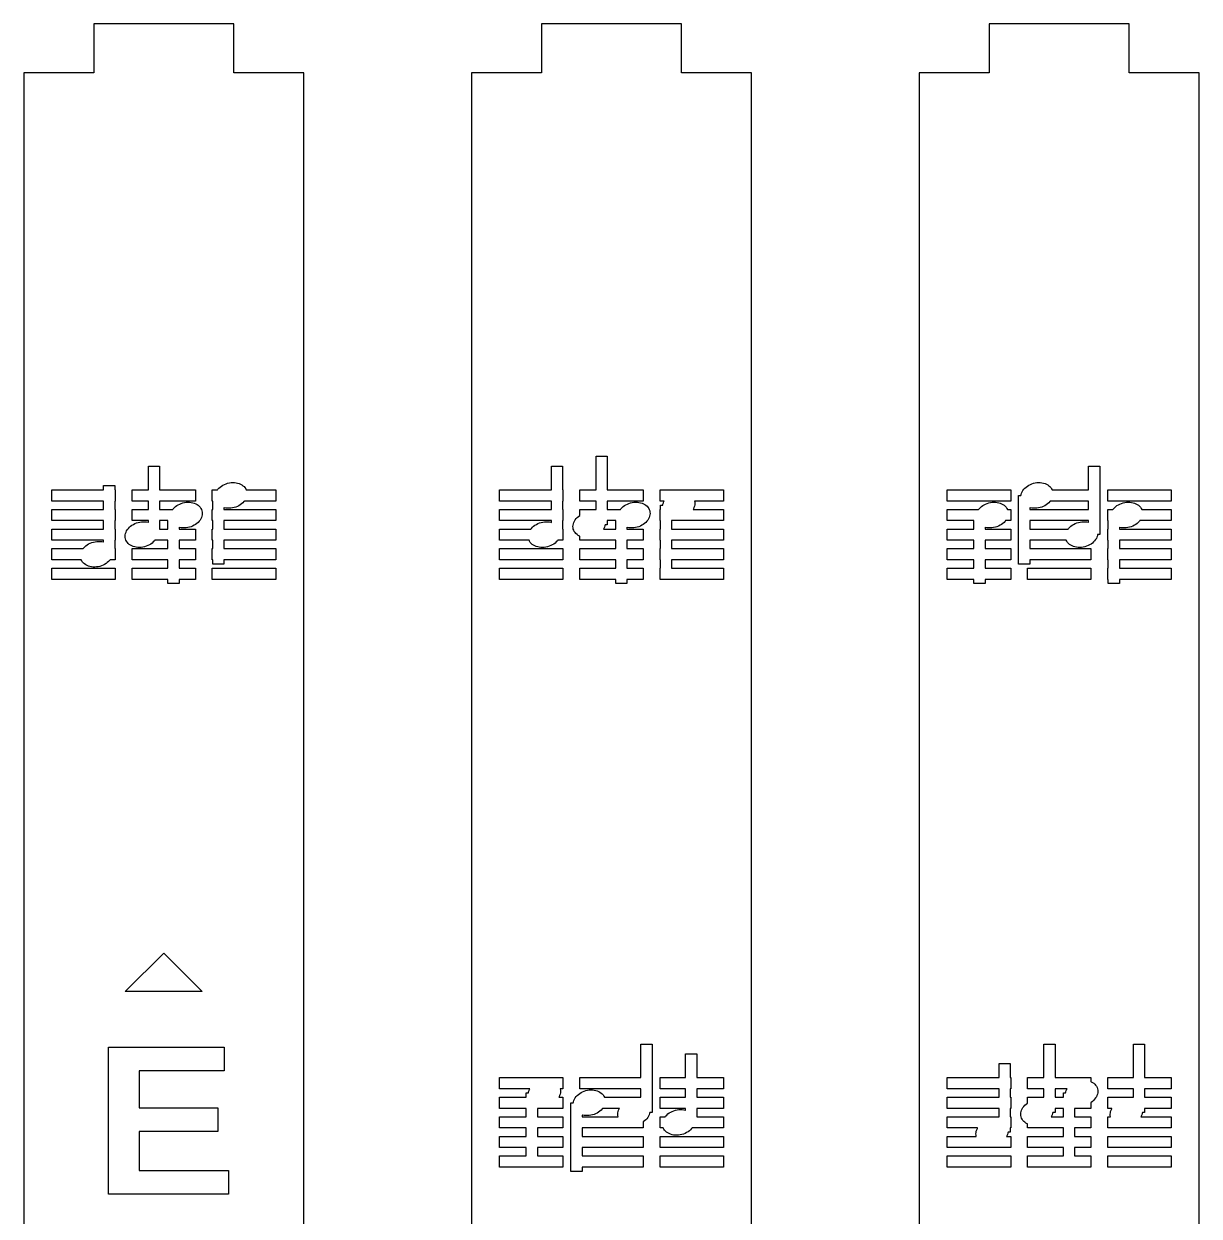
# Model space of a CAD drawing. Header units: metres. Extents: x -12 to 180, y -1275 to 154.
# Drawn here: x 0 to 84, y -701.7 to -616.5 of the extents above; entities that cross this region are included whole.
import ezdxf

# ---------------------------------------------------------------- set-up
doc = ezdxf.new("R2010")
doc.units = ezdxf.units.M

msp = doc.modelspace()

# ---------------------------------------------------------------- linework, layer by layer
for p, q in [((15, -616.522), (5, -616.522)), ((5, -616.522), (5, -620.022)), ((15, -620.022), (15, -616.522)), ((47, -616.522), (37, -616.522)), ((37, -616.522), (37, -620.022)), ((47, -620.022), (47, -616.522)), ((79, -616.522), (69, -616.522)), ((69, -616.522), (69, -620.022)), ((79, -620.022), (79, -616.522)), ((5, -620.022), (0, -620.022)), ((0, -620.022), (0, -770.022)), ((20, -620.022), (15, -620.022)), ((20, -770.022), (20, -620.022)), ((37, -620.022), (32, -620.022)), ((32, -620.022), (32, -770.022)), ((52, -620.022), (47, -620.022)), ((52, -770.022), (52, -620.022)), ((69, -620.022), (64, -620.022)), ((64, -620.022), (64, -770.022)), ((84, -620.022), (79, -620.022)), ((84, -770.022), (84, -620.022)), ((40.9, -649.822), (40.9, -647.422)), ((40.9, -647.422), (41.7, -647.422)), ((41.7, -647.422), (41.7, -649.822)), ((8.90001, -649.822), (8.90001, -648.122)), ((8.90001, -648.122), (9.7, -648.122)), ((9.7, -648.122), (9.7, -649.822)), ((37.7, -649.822), (37.7, -648.122)), ((37.7, -648.122), (38.5, -648.122)), ((38.5, -648.122), (38.5, -649.822)), ((76.1, -649.822), (76.1, -648.122)), ((76.1, -648.122), (76.9, -648.122)), ((76.9, -648.122), (76.9, -653.022)), ((2, -650.622), (2, -649.822)), ((2, -649.822), (5.70001, -649.822)), ((5.70001, -649.822), (5.70001, -649.522)), ((5.70001, -649.522), (6.5, -649.522)), ((6.5, -649.522), (6.5, -649.822)), ((6.5, -649.822), (6.53334, -649.822)), ((6.53334, -649.822), (6.53334, -650.622)), ((7.73334, -650.622), (7.73334, -649.822)), ((7.73334, -649.822), (8.90001, -649.822)), ((9.7, -649.822), (12.2667, -649.822)), ((12.2667, -649.822), (12.2667, -650.622)), ((13.4667, -650.622), (13.4667, -649.822)), ((13.4667, -649.822), (13.8374, -649.822)), ((13.8374, -649.822), (13.8707, -649.779)), ((13.8707, -649.779), (13.9473, -649.697)), ((13.9473, -649.697), (14.0332, -649.621)), ((14.0332, -649.621), (14.1275, -649.551)), ((14.1275, -649.551), (14.2292, -649.489)), ((14.2292, -649.489), (14.3372, -649.435)), ((14.3372, -649.435), (14.4502, -649.389)), ((14.4502, -649.389), (14.5671, -649.353)), ((14.5671, -649.353), (14.6865, -649.326)), ((14.6865, -649.326), (14.8071, -649.309)), ((14.8071, -649.309), (14.9277, -649.302)), ((14.9277, -649.302), (15.0468, -649.305)), ((15.0468, -649.305), (15.1633, -649.318)), ((15.1633, -649.318), (15.2758, -649.341)), ((15.2758, -649.341), (15.3831, -649.374)), ((15.3831, -649.374), (15.484, -649.415)), ((15.484, -649.415), (15.5774, -649.466)), ((15.5774, -649.466), (15.6622, -649.525)), ((15.6622, -649.525), (15.7377, -649.592)), ((15.7377, -649.592), (15.8028, -649.666)), ((15.8028, -649.666), (15.857, -649.745)), ((15.857, -649.745), (15.8956, -649.822)), ((15.8956, -649.822), (18, -649.822)), ((18, -649.822), (18, -650.622)), ((34, -650.622), (34, -649.822)), ((34, -649.822), (37.7, -649.822)), ((38.5, -649.822), (38.5333, -649.822)), ((38.5333, -649.822), (38.5333, -650.622)), ((39.7333, -650.622), (39.7333, -649.822)), ((39.7333, -649.822), (40.9, -649.822)), ((41.7, -649.822), (44.2667, -649.822)), ((44.2667, -649.822), (44.2667, -650.622)), ((45.4667, -650.622), (45.4667, -649.822)), ((45.4667, -649.822), (50, -649.822)), ((50, -649.822), (50, -650.622)), ((66, -650.622), (66, -649.822)), ((66, -649.822), (70.5333, -649.822)), ((70.5333, -649.822), (70.5333, -650.622)), ((71.2728, -650.145), (71.3048, -650.05)), ((71.3048, -650.05), (71.3488, -649.956)), ((71.3488, -649.956), (71.4043, -649.866)), ((71.4043, -649.866), (71.4707, -649.779)), ((71.4707, -649.779), (71.5473, -649.697)), ((71.5473, -649.697), (71.6332, -649.621)), ((71.6332, -649.621), (71.7276, -649.551)), ((71.7276, -649.551), (71.8293, -649.489)), ((71.8293, -649.489), (71.9372, -649.435)), ((71.9372, -649.435), (72.0502, -649.389)), ((72.0502, -649.389), (72.1671, -649.353)), ((72.1671, -649.353), (72.2865, -649.326)), ((72.2865, -649.326), (72.4071, -649.309)), ((72.4071, -649.309), (72.5277, -649.302)), ((72.5277, -649.302), (72.6469, -649.305)), ((72.6469, -649.305), (72.7633, -649.318)), ((72.7633, -649.318), (72.8758, -649.341)), ((72.8758, -649.341), (72.9831, -649.374)), ((72.9831, -649.374), (73.084, -649.415)), ((73.084, -649.415), (73.1774, -649.466)), ((73.1774, -649.466), (73.2623, -649.525)), ((73.2623, -649.525), (73.3377, -649.592)), ((73.3377, -649.592), (73.4028, -649.666)), ((73.4028, -649.666), (73.457, -649.745)), ((73.457, -649.745), (73.4956, -649.822)), ((73.4956, -649.822), (76.1, -649.822)), ((77.4667, -650.622), (77.4667, -649.822)), ((77.4667, -649.822), (82, -649.822)), ((82, -649.822), (82, -650.622)), ((5.70001, -650.622), (2, -650.622)), ((5.70001, -651.222), (5.70001, -650.622)), ((6.53334, -650.622), (6.5, -650.622)), ((6.5, -650.622), (6.5, -651.222)), ((8.90001, -650.622), (7.73334, -650.622)), ((8.90001, -651.222), (8.90001, -650.622)), ((12.2667, -650.622), (9.7, -650.622)), ((9.7, -650.622), (9.7, -651.222)), ((10.9275, -650.951), (11.0292, -650.889)), ((11.0292, -650.889), (11.1372, -650.835)), ((11.1372, -650.835), (11.2502, -650.789)), ((11.2502, -650.789), (11.3671, -650.753)), ((11.3671, -650.753), (11.4865, -650.726)), ((11.4865, -650.726), (11.6071, -650.709)), ((11.6071, -650.709), (11.7277, -650.702)), ((11.7277, -650.702), (11.8468, -650.705)), ((11.8468, -650.705), (11.9633, -650.718)), ((11.9633, -650.718), (12.0758, -650.741)), ((12.0758, -650.741), (12.1831, -650.774)), ((12.1831, -650.774), (12.284, -650.815)), ((12.284, -650.815), (12.3774, -650.866)), ((12.3774, -650.866), (12.4622, -650.925)), ((12.4622, -650.925), (12.5377, -650.992)), ((13.5, -650.622), (13.4667, -650.622)), ((13.5, -651.222), (13.5, -650.622)), ((15.4724, -650.893), (15.3707, -650.955)), ((15.5668, -650.824), (15.4724, -650.893)), ((15.6527, -650.748), (15.5668, -650.824)), ((15.7293, -650.666), (15.6527, -650.748)), ((15.7625, -650.622), (15.7293, -650.666)), ((18, -650.622), (15.7625, -650.622)), ((37.7, -650.622), (34, -650.622)), ((37.7, -651.222), (37.7, -650.622)), ((38.5333, -650.622), (38.5, -650.622)), ((38.5, -650.622), (38.5, -651.222)), ((40.9, -650.622), (39.7333, -650.622)), ((40.9, -651.222), (40.9, -650.622)), ((44.2667, -650.622), (41.7, -650.622)), ((41.7, -650.622), (41.7, -651.222)), ((42.9275, -650.951), (43.0292, -650.889)), ((43.0292, -650.889), (43.1372, -650.835)), ((43.1372, -650.835), (43.2502, -650.789)), ((43.2502, -650.789), (43.3671, -650.753)), ((43.3671, -650.753), (43.4865, -650.726)), ((43.4865, -650.726), (43.6071, -650.709)), ((43.6071, -650.709), (43.7277, -650.702)), ((43.7277, -650.702), (43.8468, -650.705)), ((43.8468, -650.705), (43.9633, -650.718)), ((43.9633, -650.718), (44.0758, -650.741)), ((44.0758, -650.741), (44.1831, -650.774)), ((44.1831, -650.774), (44.284, -650.815)), ((44.284, -650.815), (44.3774, -650.866)), ((44.3774, -650.866), (44.4622, -650.925)), ((44.4622, -650.925), (44.5377, -650.992)), ((45.7696, -650.622), (45.4667, -650.622)), ((45.5, -651.222), (45.5, -650.922)), ((45.5, -650.922), (45.6571, -650.922)), ((45.6571, -650.922), (45.6728, -650.845)), ((45.6728, -650.845), (45.7048, -650.75)), ((45.7048, -650.75), (45.7488, -650.656)), ((45.7488, -650.656), (45.7696, -650.622)), ((47.9468, -650.903), (47.9272, -650.999)), ((50, -650.622), (47.9307, -650.622)), ((47.9307, -650.622), (47.9483, -650.712)), ((47.9538, -650.807), (47.9468, -650.903)), ((47.9483, -650.712), (47.9538, -650.807)), ((70.5333, -650.622), (66, -650.622)), ((68.5276, -650.951), (68.6293, -650.889)), ((68.6293, -650.889), (68.7372, -650.835)), ((68.7372, -650.835), (68.8502, -650.789)), ((68.8502, -650.789), (68.9671, -650.753)), ((68.9671, -650.753), (69.0865, -650.726)), ((69.0865, -650.726), (69.2071, -650.709)), ((69.2071, -650.709), (69.3277, -650.702)), ((69.3277, -650.702), (69.4469, -650.705)), ((69.4469, -650.705), (69.5633, -650.718)), ((69.5633, -650.718), (69.6758, -650.741)), ((69.6758, -650.741), (69.7831, -650.774)), ((69.7831, -650.774), (69.884, -650.815)), ((69.884, -650.815), (69.9774, -650.866)), ((69.9774, -650.866), (70.0623, -650.925)), ((70.0623, -650.925), (70.1377, -650.992)), ((71.1, -655.122), (71.1, -650.222)), ((71.1, -650.222), (71.2572, -650.222)), ((71.2572, -650.222), (71.2728, -650.145)), ((73.0725, -650.893), (72.9708, -650.955)), ((73.1668, -650.824), (73.0725, -650.893)), ((73.2527, -650.748), (73.1668, -650.824)), ((73.3293, -650.666), (73.2527, -650.748)), ((73.3625, -650.622), (73.3293, -650.666)), ((76.1, -650.622), (73.3625, -650.622)), ((76.1, -651.222), (76.1, -650.622)), ((82, -650.622), (77.4667, -650.622)), ((78.1275, -650.951), (78.2292, -650.889)), ((78.2292, -650.889), (78.3372, -650.835)), ((78.3372, -650.835), (78.4502, -650.789)), ((78.4502, -650.789), (78.5671, -650.753)), ((78.5671, -650.753), (78.6865, -650.726)), ((78.6865, -650.726), (78.8071, -650.709)), ((78.8071, -650.709), (78.9277, -650.702)), ((78.9277, -650.702), (79.0468, -650.705)), ((79.0468, -650.705), (79.1633, -650.718)), ((79.1633, -650.718), (79.2758, -650.741)), ((79.2758, -650.741), (79.3831, -650.774)), ((79.3831, -650.774), (79.484, -650.815)), ((79.484, -650.815), (79.5774, -650.866)), ((79.5774, -650.866), (79.6622, -650.925)), ((79.6622, -650.925), (79.7377, -650.992)), ((2, -652.022), (2, -651.222)), ((2, -651.222), (5.70001, -651.222)), ((6.5, -651.222), (6.53334, -651.222)), ((6.53334, -651.222), (6.53334, -652.022)), ((7.73334, -652.022), (7.73334, -651.222)), ((7.73334, -651.222), (8.90001, -651.222)), ((9.7, -651.222), (10.6375, -651.222)), ((10.6375, -651.222), (10.6707, -651.179)), ((10.6707, -651.179), (10.7473, -651.097)), ((10.7473, -651.097), (10.8332, -651.021)), ((10.8332, -651.021), (10.9275, -650.951)), ((12.5377, -650.992), (12.6028, -651.066)), ((12.6028, -651.066), (12.657, -651.145)), ((12.6952, -651.795), (12.6512, -651.888)), ((12.657, -651.145), (12.6996, -651.23)), ((12.7272, -651.699), (12.6952, -651.795)), ((12.6996, -651.23), (12.7301, -651.319)), ((12.7468, -651.603), (12.7272, -651.699)), ((12.7301, -651.319), (12.7483, -651.412)), ((12.7538, -651.507), (12.7468, -651.603)), ((12.7483, -651.412), (12.7538, -651.507)), ((13.4667, -652.022), (13.4667, -651.222)), ((13.4667, -651.222), (13.5, -651.222)), ((14.3242, -651.104), (14.3, -651.096)), ((14.3, -651.096), (14.3, -651.222)), ((14.3, -651.222), (18, -651.222)), ((14.4367, -651.126), (14.3242, -651.104)), ((14.5531, -651.14), (14.4367, -651.126)), ((14.6723, -651.143), (14.5531, -651.14)), ((14.7929, -651.135), (14.6723, -651.143)), ((14.9135, -651.118), (14.7929, -651.135)), ((15.0329, -651.092), (14.9135, -651.118)), ((15.1498, -651.055), (15.0329, -651.092)), ((15.2628, -651.01), (15.1498, -651.055)), ((15.3707, -650.955), (15.2628, -651.01)), ((18, -651.222), (18, -652.022)), ((34, -652.022), (34, -651.222)), ((34, -651.222), (37.7, -651.222)), ((38.5, -651.222), (38.5333, -651.222)), ((38.5333, -651.222), (38.5333, -652.022)), ((39.5473, -651.797), (39.6332, -651.721)), ((39.6332, -651.721), (39.7276, -651.651)), ((39.7276, -651.651), (39.7333, -651.648)), ((39.7333, -651.648), (39.7333, -651.222)), ((39.7333, -651.222), (40.9, -651.222)), ((41.7, -651.222), (42.6375, -651.222)), ((42.6375, -651.222), (42.6707, -651.179)), ((42.6707, -651.179), (42.7473, -651.097)), ((42.7473, -651.097), (42.8332, -651.021)), ((42.8332, -651.021), (42.9275, -650.951)), ((44.5377, -650.992), (44.6028, -651.066)), ((44.6028, -651.066), (44.657, -651.145)), ((44.6952, -651.795), (44.6512, -651.888)), ((44.657, -651.145), (44.6996, -651.23)), ((44.7272, -651.699), (44.6952, -651.795)), ((44.6996, -651.23), (44.7301, -651.319)), ((44.7468, -651.603), (44.7272, -651.699)), ((44.7301, -651.319), (44.7483, -651.412)), ((44.7538, -651.507), (44.7468, -651.603)), ((44.7483, -651.412), (44.7538, -651.507)), ((45.4667, -652.022), (45.4667, -651.222)), ((45.4667, -651.222), (45.5, -651.222)), ((47.8512, -651.188), (47.8304, -651.222)), ((47.8304, -651.222), (50, -651.222)), ((47.8952, -651.095), (47.8512, -651.188)), ((47.9272, -650.999), (47.8952, -651.095)), ((50, -651.222), (50, -652.022)), ((66, -652.022), (66, -651.222)), ((66, -651.222), (68.2375, -651.222)), ((68.2375, -651.222), (68.2707, -651.179)), ((68.2707, -651.179), (68.3473, -651.097)), ((68.3473, -651.097), (68.4332, -651.021)), ((68.4332, -651.021), (68.5276, -650.951)), ((70.1377, -650.992), (70.2029, -651.066)), ((70.2029, -651.066), (70.257, -651.145)), ((70.257, -651.145), (70.2956, -651.222)), ((70.2956, -651.222), (70.5333, -651.222)), ((70.5333, -651.222), (70.5333, -652.022)), ((71.9242, -651.104), (71.9, -651.096)), ((71.9, -651.096), (71.9, -651.222)), ((71.9, -651.222), (76.1, -651.222)), ((72.0367, -651.126), (71.9242, -651.104)), ((72.1532, -651.14), (72.0367, -651.126)), ((72.2723, -651.143), (72.1532, -651.14)), ((72.3929, -651.135), (72.2723, -651.143)), ((72.5135, -651.118), (72.3929, -651.135)), ((72.6329, -651.092), (72.5135, -651.118)), ((72.7498, -651.055), (72.6329, -651.092)), ((72.8628, -651.01), (72.7498, -651.055)), ((72.9708, -650.955), (72.8628, -651.01)), ((77.4667, -652.022), (77.4667, -651.222)), ((77.4667, -651.222), (77.8374, -651.222)), ((77.8374, -651.222), (77.8707, -651.179)), ((77.8707, -651.179), (77.9473, -651.097)), ((77.9473, -651.097), (78.0332, -651.021)), ((78.0332, -651.021), (78.1275, -650.951)), ((79.7377, -650.992), (79.8028, -651.066)), ((79.8028, -651.066), (79.857, -651.145)), ((79.857, -651.145), (79.8956, -651.222)), ((79.8956, -651.222), (82, -651.222)), ((82, -651.222), (82, -652.022)), ((5.70001, -652.022), (2, -652.022)), ((2, -653.422), (2, -652.622)), ((2, -652.622), (5.70001, -652.622)), ((5.70001, -652.622), (5.70001, -652.022)), ((6.53334, -652.022), (6.5, -652.022)), ((6.5, -652.022), (6.5, -652.622)), ((6.5, -652.622), (6.53334, -652.622)), ((6.53334, -652.622), (6.53334, -653.422)), ((7.4043, -652.666), (7.4707, -652.579)), ((7.4707, -652.579), (7.54729, -652.497)), ((7.54729, -652.497), (7.63322, -652.421)), ((7.63322, -652.421), (7.72755, -652.351)), ((7.72755, -652.351), (7.82925, -652.289)), ((8.90001, -652.022), (7.73334, -652.022)), ((7.82925, -652.289), (7.93719, -652.235)), ((7.93719, -652.235), (8.05023, -652.189)), ((8.05023, -652.189), (8.16708, -652.153)), ((8.16708, -652.153), (8.28648, -652.126)), ((8.28648, -652.126), (8.40712, -652.109)), ((8.40712, -652.109), (8.52769, -652.102)), ((8.52769, -652.102), (8.64687, -652.105)), ((8.64687, -652.105), (8.76334, -652.118)), ((8.76334, -652.118), (8.87582, -652.141)), ((8.87582, -652.141), (8.90001, -652.148)), ((8.90001, -652.148), (8.90001, -652.022)), ((10.3, -652.022), (9.7, -652.022)), ((9.7, -652.022), (9.7, -652.622)), ((9.7, -652.622), (10.3, -652.622)), ((10.3, -652.622), (10.3, -652.022)), ((11.1242, -652.503), (11.1, -652.496)), ((11.1, -652.496), (11.1, -652.622)), ((11.1, -652.622), (12.2667, -652.622)), ((11.2367, -652.526), (11.1242, -652.503)), ((11.3531, -652.54), (11.2367, -652.526)), ((11.4723, -652.543), (11.3531, -652.54)), ((11.5929, -652.535), (11.4723, -652.543)), ((11.7135, -652.518), (11.5929, -652.535)), ((11.8329, -652.492), (11.7135, -652.518)), ((11.9498, -652.455), (11.8329, -652.492)), ((12.0628, -652.41), (11.9498, -652.455)), ((12.1707, -652.355), (12.0628, -652.41)), ((12.2724, -652.293), (12.1707, -652.355)), ((12.2667, -652.622), (12.2667, -653.422)), ((12.3668, -652.224), (12.2724, -652.293)), ((12.4527, -652.148), (12.3668, -652.224)), ((12.5293, -652.066), (12.4527, -652.148)), ((12.5957, -651.979), (12.5293, -652.066)), ((12.6512, -651.888), (12.5957, -651.979)), ((13.5, -652.022), (13.4667, -652.022)), ((13.4667, -653.422), (13.4667, -652.622)), ((13.4667, -652.622), (13.5, -652.622)), ((13.5, -652.622), (13.5, -652.022)), ((18, -652.022), (14.3, -652.022)), ((14.3, -652.022), (14.3, -652.622)), ((14.3, -652.622), (18, -652.622)), ((18, -652.622), (18, -653.422)), ((37.7, -652.022), (34, -652.022)), ((34, -653.422), (34, -652.622)), ((34, -652.622), (36.2375, -652.622)), ((36.2375, -652.622), (36.2707, -652.579)), ((36.2707, -652.579), (36.3473, -652.497)), ((36.3473, -652.497), (36.4332, -652.421)), ((36.4332, -652.421), (36.5276, -652.351)), ((36.5276, -652.351), (36.6293, -652.289)), ((36.6293, -652.289), (36.7372, -652.235)), ((36.7372, -652.235), (36.8502, -652.189)), ((36.8502, -652.189), (36.9671, -652.153)), ((36.9671, -652.153), (37.0865, -652.126)), ((37.0865, -652.126), (37.2071, -652.109)), ((37.2071, -652.109), (37.3277, -652.102)), ((37.3277, -652.102), (37.4469, -652.105)), ((37.4469, -652.105), (37.5633, -652.118)), ((37.5633, -652.118), (37.6758, -652.141)), ((37.6758, -652.141), (37.7, -652.148)), ((37.7, -652.148), (37.7, -652.022)), ((38.5333, -652.022), (38.5, -652.022)), ((38.5, -652.022), (38.5, -652.622)), ((38.5, -652.622), (38.5333, -652.622)), ((38.5333, -652.622), (38.5333, -653.422)), ((39.2462, -652.438), (39.2532, -652.342)), ((39.2517, -652.532), (39.2462, -652.438)), ((39.2699, -652.625), (39.2517, -652.532)), ((39.2532, -652.342), (39.2728, -652.245)), ((39.3004, -652.714), (39.2699, -652.625)), ((39.2728, -652.245), (39.3048, -652.15)), ((39.3048, -652.15), (39.3488, -652.056)), ((39.3488, -652.056), (39.4043, -651.966)), ((39.4043, -651.966), (39.4707, -651.879)), ((39.4707, -651.879), (39.5473, -651.797)), ((41.4512, -652.588), (41.4304, -652.622)), ((41.4304, -652.622), (42.3, -652.622)), ((41.4952, -652.495), (41.4512, -652.588)), ((41.5272, -652.399), (41.4952, -652.495)), ((41.5429, -652.322), (41.5272, -652.399)), ((41.7, -652.322), (41.5429, -652.322)), ((42.3, -652.022), (41.7, -652.022)), ((41.7, -652.022), (41.7, -652.322)), ((42.3, -652.622), (42.3, -652.022)), ((43.1242, -652.503), (43.1, -652.496)), ((43.1, -652.496), (43.1, -652.622)), ((43.1, -652.622), (44.2667, -652.622)), ((43.2367, -652.526), (43.1242, -652.503)), ((43.3531, -652.54), (43.2367, -652.526)), ((43.4723, -652.543), (43.3531, -652.54)), ((43.5929, -652.535), (43.4723, -652.543)), ((43.7135, -652.518), (43.5929, -652.535)), ((43.8329, -652.492), (43.7135, -652.518)), ((43.9498, -652.455), (43.8329, -652.492)), ((44.0628, -652.41), (43.9498, -652.455)), ((44.1707, -652.355), (44.0628, -652.41)), ((44.2724, -652.293), (44.1707, -652.355)), ((44.2667, -652.622), (44.2667, -653.422)), ((44.3668, -652.224), (44.2724, -652.293)), ((44.4527, -652.148), (44.3668, -652.224)), ((44.5293, -652.066), (44.4527, -652.148)), ((44.5957, -651.979), (44.5293, -652.066)), ((44.6512, -651.888), (44.5957, -651.979)), ((45.5, -652.022), (45.4667, -652.022)), ((45.4667, -653.422), (45.4667, -652.622)), ((45.4667, -652.622), (45.5, -652.622)), ((45.5, -652.622), (45.5, -652.022)), ((50, -652.022), (46.3, -652.022)), ((46.3, -652.022), (46.3, -652.622)), ((46.3, -652.622), (50, -652.622)), ((50, -652.622), (50, -653.422)), ((67.9, -652.022), (66, -652.022)), ((66, -653.422), (66, -652.622)), ((66, -652.622), (67.9, -652.622)), ((67.9, -652.622), (67.9, -652.022)), ((68.7242, -652.503), (68.7, -652.496)), ((68.7, -652.496), (68.7, -652.622)), ((68.7, -652.622), (70.5333, -652.622)), ((68.8367, -652.526), (68.7242, -652.503)), ((68.9532, -652.54), (68.8367, -652.526)), ((69.0723, -652.543), (68.9532, -652.54)), ((69.1929, -652.535), (69.0723, -652.543)), ((69.3135, -652.518), (69.1929, -652.535)), ((69.4329, -652.492), (69.3135, -652.518)), ((69.5498, -652.455), (69.4329, -652.492)), ((69.6628, -652.41), (69.5498, -652.455)), ((69.7708, -652.355), (69.6628, -652.41)), ((69.8725, -652.293), (69.7708, -652.355)), ((69.9668, -652.224), (69.8725, -652.293)), ((70.0527, -652.148), (69.9668, -652.224)), ((70.1293, -652.066), (70.0527, -652.148)), ((70.1626, -652.022), (70.1293, -652.066)), ((70.5333, -652.022), (70.1626, -652.022)), ((70.5333, -652.622), (70.5333, -653.422)), ((76.1, -652.022), (71.9, -652.022)), ((71.9, -652.022), (71.9, -652.622)), ((71.9, -652.622), (74.6375, -652.622)), ((74.6375, -652.622), (74.6707, -652.579)), ((74.6707, -652.579), (74.7473, -652.497)), ((74.7473, -652.497), (74.8332, -652.421)), ((74.8332, -652.421), (74.9275, -652.351)), ((74.9275, -652.351), (75.0292, -652.289)), ((75.0292, -652.289), (75.1372, -652.235)), ((75.1372, -652.235), (75.2502, -652.189)), ((75.2502, -652.189), (75.3671, -652.153)), ((75.3671, -652.153), (75.4865, -652.126)), ((75.4865, -652.126), (75.6071, -652.109)), ((75.6071, -652.109), (75.7277, -652.102)), ((75.7277, -652.102), (75.8468, -652.105)), ((75.8468, -652.105), (75.9633, -652.118)), ((75.9633, -652.118), (76.0758, -652.141)), ((76.0758, -652.141), (76.1, -652.148)), ((76.1, -652.148), (76.1, -652.022)), ((77.5, -652.022), (77.4667, -652.022)), ((77.4667, -653.422), (77.4667, -652.622)), ((77.4667, -652.622), (77.5, -652.622)), ((77.5, -652.622), (77.5, -652.022)), ((78.3242, -652.503), (78.3, -652.496)), ((78.3, -652.496), (78.3, -652.622)), ((78.3, -652.622), (82, -652.622)), ((78.4367, -652.526), (78.3242, -652.503)), ((78.5531, -652.54), (78.4367, -652.526)), ((78.6723, -652.543), (78.5531, -652.54)), ((78.7929, -652.535), (78.6723, -652.543)), ((78.9135, -652.518), (78.7929, -652.535)), ((79.0329, -652.492), (78.9135, -652.518)), ((79.1498, -652.455), (79.0329, -652.492)), ((79.2628, -652.41), (79.1498, -652.455)), ((79.3707, -652.355), (79.2628, -652.41)), ((79.4724, -652.293), (79.3707, -652.355)), ((79.5668, -652.224), (79.4724, -652.293)), ((79.6527, -652.148), (79.5668, -652.224)), ((79.7293, -652.066), (79.6527, -652.148)), ((79.7625, -652.022), (79.7293, -652.066)), ((82, -652.022), (79.7625, -652.022)), ((82, -652.622), (82, -653.422)), ((5.70001, -653.422), (2, -653.422)), ((5.70001, -653.548), (5.70001, -653.422)), ((6.53334, -653.422), (6.5, -653.422)), ((6.5, -653.422), (6.5, -654.022)), ((7.24615, -653.138), (7.25322, -653.042)), ((7.25172, -653.232), (7.24615, -653.138)), ((7.26988, -653.325), (7.25172, -653.232)), ((7.25322, -653.042), (7.27284, -652.945)), ((7.30043, -653.414), (7.26988, -653.325)), ((7.27284, -652.945), (7.30482, -652.85)), ((7.34302, -653.499), (7.30043, -653.414)), ((7.30482, -652.85), (7.3488, -652.756)), ((7.39717, -653.579), (7.34302, -653.499)), ((7.3488, -652.756), (7.4043, -652.666)), ((9.32932, -653.466), (9.25273, -653.548)), ((9.36255, -653.422), (9.32932, -653.466)), ((10.3, -653.422), (9.36255, -653.422)), ((10.3, -654.022), (10.3, -653.422)), ((12.2667, -653.422), (11.1, -653.422)), ((11.1, -653.422), (11.1, -654.022)), ((13.5, -653.422), (13.4667, -653.422)), ((13.5, -654.022), (13.5, -653.422)), ((18, -653.422), (14.3, -653.422)), ((14.3, -653.422), (14.3, -654.022)), ((36.1044, -653.422), (34, -653.422)), ((36.143, -653.499), (36.1044, -653.422)), ((36.1972, -653.579), (36.143, -653.499)), ((38.1293, -653.466), (38.0527, -653.548)), ((38.1626, -653.422), (38.1293, -653.466)), ((38.5333, -653.422), (38.1626, -653.422)), ((39.343, -652.799), (39.3004, -652.714)), ((39.3972, -652.879), (39.343, -652.799)), ((39.4623, -652.952), (39.3972, -652.879)), ((39.5378, -653.019), (39.4623, -652.952)), ((39.6226, -653.078), (39.5378, -653.019)), ((39.716, -653.129), (39.6226, -653.078)), ((39.7333, -653.136), (39.716, -653.129)), ((39.7333, -653.422), (39.7333, -653.136)), ((42.3, -653.422), (39.7333, -653.422)), ((42.3, -654.022), (42.3, -653.422)), ((44.2667, -653.422), (43.1, -653.422)), ((43.1, -653.422), (43.1, -654.022)), ((45.5, -653.422), (45.4667, -653.422)), ((45.5, -654.022), (45.5, -653.422)), ((50, -653.422), (46.3, -653.422)), ((46.3, -653.422), (46.3, -654.022)), ((67.9, -653.422), (66, -653.422)), ((67.9, -654.022), (67.9, -653.422)), ((70.5333, -653.422), (68.7, -653.422)), ((68.7, -653.422), (68.7, -654.022)), ((74.5044, -653.422), (71.9, -653.422)), ((71.9, -653.422), (71.9, -654.022)), ((74.543, -653.499), (74.5044, -653.422)), ((74.5972, -653.579), (74.543, -653.499)), ((76.5293, -653.466), (76.4527, -653.548)), ((76.5957, -653.379), (76.5293, -653.466)), ((76.6512, -653.288), (76.5957, -653.379)), ((76.6952, -653.195), (76.6512, -653.288)), ((76.7272, -653.099), (76.6952, -653.195)), ((76.7428, -653.022), (76.7272, -653.099)), ((76.9, -653.022), (76.7428, -653.022)), ((77.5, -653.422), (77.4667, -653.422)), ((77.5, -654.022), (77.5, -653.422)), ((82, -653.422), (78.3, -653.422)), ((78.3, -653.422), (78.3, -654.022)), ((2, -654.822), (2, -654.022)), ((2, -654.022), (4.23747, -654.022)), ((4.23747, -654.022), (4.27071, -653.979)), ((4.27071, -653.979), (4.34729, -653.897)), ((4.34729, -653.897), (4.43323, -653.821)), ((4.43323, -653.821), (4.52756, -653.751)), ((4.52756, -653.751), (4.62926, -653.689)), ((4.62926, -653.689), (4.7372, -653.635)), ((4.7372, -653.635), (4.85023, -653.589)), ((4.85023, -653.589), (4.96709, -653.553)), ((4.96709, -653.553), (5.08649, -653.526)), ((5.08649, -653.526), (5.20712, -653.509)), ((5.20712, -653.509), (5.3277, -653.502)), ((5.3277, -653.502), (5.44687, -653.505)), ((5.44687, -653.505), (5.56334, -653.518)), ((5.56334, -653.518), (5.67583, -653.541)), ((5.67583, -653.541), (5.70001, -653.548)), ((6.5, -654.022), (6.53334, -654.022)), ((6.53334, -654.022), (6.53334, -654.822)), ((7.46233, -653.652), (7.39717, -653.579)), ((7.53777, -653.719), (7.46233, -653.652)), ((7.62263, -653.778), (7.53777, -653.719)), ((7.71603, -653.829), (7.62263, -653.778)), ((7.81691, -653.871), (7.71603, -653.829)), ((7.73334, -654.822), (7.73334, -654.022)), ((7.73334, -654.022), (10.3, -654.022)), ((7.92419, -653.903), (7.81691, -653.871)), ((8.03668, -653.926), (7.92419, -653.903)), ((8.15315, -653.94), (8.03668, -653.926)), ((8.27232, -653.943), (8.15315, -653.94)), ((8.3929, -653.935), (8.27232, -653.943)), ((8.51353, -653.918), (8.3929, -653.935)), ((8.63293, -653.892), (8.51353, -653.918)), ((8.74979, -653.855), (8.63293, -653.892)), ((8.86282, -653.81), (8.74979, -653.855)), ((8.97076, -653.755), (8.86282, -653.81)), ((9.07246, -653.693), (8.97076, -653.755)), ((9.16679, -653.624), (9.07246, -653.693)), ((9.25273, -653.548), (9.16679, -653.624)), ((11.1, -654.022), (12.2667, -654.022)), ((12.2667, -654.022), (12.2667, -654.822)), ((13.4667, -654.822), (13.4667, -654.022)), ((13.4667, -654.022), (13.5, -654.022)), ((14.3, -654.022), (18, -654.022)), ((18, -654.022), (18, -654.822)), ((34, -654.822), (34, -654.022)), ((34, -654.022), (38.5333, -654.022)), ((36.2623, -653.652), (36.1972, -653.579)), ((36.3378, -653.719), (36.2623, -653.652)), ((36.4226, -653.778), (36.3378, -653.719)), ((36.516, -653.829), (36.4226, -653.778)), ((36.6169, -653.871), (36.516, -653.829)), ((36.7242, -653.903), (36.6169, -653.871)), ((36.8367, -653.926), (36.7242, -653.903)), ((36.9532, -653.94), (36.8367, -653.926)), ((37.0723, -653.943), (36.9532, -653.94)), ((37.1929, -653.935), (37.0723, -653.943)), ((37.3135, -653.918), (37.1929, -653.935)), ((37.4329, -653.892), (37.3135, -653.918)), ((37.5498, -653.855), (37.4329, -653.892)), ((37.6628, -653.81), (37.5498, -653.855)), ((37.7708, -653.755), (37.6628, -653.81)), ((37.8725, -653.693), (37.7708, -653.755)), ((37.9668, -653.624), (37.8725, -653.693)), ((38.0527, -653.548), (37.9668, -653.624)), ((38.5333, -654.022), (38.5333, -654.822)), ((39.7333, -654.822), (39.7333, -654.022)), ((39.7333, -654.022), (42.3, -654.022)), ((43.1, -654.022), (44.2667, -654.022)), ((44.2667, -654.022), (44.2667, -654.822)), ((45.4667, -654.822), (45.4667, -654.022)), ((45.4667, -654.022), (45.5, -654.022)), ((46.3, -654.022), (50, -654.022)), ((50, -654.022), (50, -654.822)), ((66, -654.822), (66, -654.022)), ((66, -654.022), (67.9, -654.022)), ((68.7, -654.022), (70.5333, -654.022)), ((70.5333, -654.022), (70.5333, -654.822)), ((71.9, -654.022), (76.2667, -654.022)), ((74.6623, -653.652), (74.5972, -653.579)), ((74.7377, -653.719), (74.6623, -653.652)), ((74.8226, -653.778), (74.7377, -653.719)), ((74.916, -653.829), (74.8226, -653.778)), ((75.0169, -653.871), (74.916, -653.829)), ((75.1242, -653.903), (75.0169, -653.871)), ((75.2367, -653.926), (75.1242, -653.903)), ((75.3531, -653.94), (75.2367, -653.926)), ((75.4723, -653.943), (75.3531, -653.94)), ((75.5929, -653.935), (75.4723, -653.943)), ((75.7135, -653.918), (75.5929, -653.935)), ((75.8329, -653.892), (75.7135, -653.918)), ((75.9498, -653.855), (75.8329, -653.892)), ((76.0628, -653.81), (75.9498, -653.855)), ((76.1707, -653.755), (76.0628, -653.81)), ((76.2724, -653.693), (76.1707, -653.755)), ((76.2667, -654.022), (76.2667, -654.822)), ((76.3668, -653.624), (76.2724, -653.693)), ((76.4527, -653.548), (76.3668, -653.624)), ((77.4667, -654.822), (77.4667, -654.022)), ((77.4667, -654.022), (77.5, -654.022)), ((78.3, -654.022), (82, -654.022)), ((82, -654.022), (82, -654.822)), ((4.10443, -654.822), (2, -654.822)), ((4.14302, -654.899), (4.10443, -654.822)), ((4.19717, -654.979), (4.14302, -654.899)), ((4.26233, -655.052), (4.19717, -654.979)), ((4.33777, -655.119), (4.26233, -655.052)), ((4.42264, -655.178), (4.33777, -655.119)), ((4.51604, -655.229), (4.42264, -655.178)), ((5.77077, -655.155), (5.66283, -655.21)), ((5.87247, -655.093), (5.77077, -655.155)), ((5.9668, -655.024), (5.87247, -655.093)), ((6.05273, -654.947), (5.9668, -655.024)), ((6.12932, -654.866), (6.05273, -654.947)), ((6.16255, -654.822), (6.12932, -654.866)), ((6.53334, -654.822), (6.16255, -654.822)), ((10.3, -654.822), (7.73334, -654.822)), ((10.3, -655.422), (10.3, -654.822)), ((12.2667, -654.822), (11.1, -654.822)), ((11.1, -654.822), (11.1, -655.422)), ((13.5, -654.822), (13.4667, -654.822)), ((13.5, -655.122), (13.5, -654.822)), ((14.3, -655.122), (13.5, -655.122)), ((18, -654.822), (14.3, -654.822)), ((14.3, -654.822), (14.3, -655.122)), ((38.5333, -654.822), (34, -654.822)), ((42.3, -654.822), (39.7333, -654.822)), ((42.3, -655.422), (42.3, -654.822)), ((44.2667, -654.822), (43.1, -654.822)), ((43.1, -654.822), (43.1, -655.422)), ((45.5, -654.822), (45.4667, -654.822)), ((45.5, -655.422), (45.5, -654.822)), ((50, -654.822), (46.3, -654.822)), ((46.3, -654.822), (46.3, -655.422)), ((67.9, -654.822), (66, -654.822)), ((67.9, -655.422), (67.9, -654.822)), ((70.5333, -654.822), (68.7, -654.822)), ((68.7, -654.822), (68.7, -655.422)), ((71.9, -655.122), (71.1, -655.122)), ((76.2667, -654.822), (71.9, -654.822)), ((71.9, -654.822), (71.9, -655.122)), ((77.5, -654.822), (77.4667, -654.822)), ((77.5, -655.422), (77.5, -654.822)), ((82, -654.822), (78.3, -654.822)), ((78.3, -654.822), (78.3, -655.422)), ((2, -656.222), (2, -655.422)), ((2, -655.422), (6.53334, -655.422)), ((4.61691, -655.271), (4.51604, -655.229)), ((4.7242, -655.303), (4.61691, -655.271)), ((4.83669, -655.326), (4.7242, -655.303)), ((4.95316, -655.34), (4.83669, -655.326)), ((5.07233, -655.343), (4.95316, -655.34)), ((5.1929, -655.335), (5.07233, -655.343)), ((5.31354, -655.318), (5.1929, -655.335)), ((5.43294, -655.292), (5.31354, -655.318)), ((5.54979, -655.255), (5.43294, -655.292)), ((5.66283, -655.21), (5.54979, -655.255)), ((6.53334, -655.422), (6.53334, -656.222)), ((7.73334, -656.222), (7.73334, -655.422)), ((7.73334, -655.422), (10.3, -655.422)), ((11.1, -655.422), (12.2667, -655.422)), ((12.2667, -655.422), (12.2667, -656.222)), ((13.4667, -656.222), (13.4667, -655.422)), ((13.4667, -655.422), (18, -655.422)), ((18, -655.422), (18, -656.222)), ((34, -656.222), (34, -655.422)), ((34, -655.422), (38.5333, -655.422)), ((38.5333, -655.422), (38.5333, -656.222)), ((39.7333, -656.222), (39.7333, -655.422)), ((39.7333, -655.422), (42.3, -655.422)), ((43.1, -655.422), (44.2667, -655.422)), ((44.2667, -655.422), (44.2667, -656.222)), ((45.4667, -656.222), (45.4667, -655.422)), ((45.4667, -655.422), (45.5, -655.422)), ((46.3, -655.422), (50, -655.422)), ((50, -655.422), (50, -656.222)), ((66, -656.222), (66, -655.422)), ((66, -655.422), (67.9, -655.422)), ((68.7, -655.422), (70.5333, -655.422)), ((70.5333, -655.422), (70.5333, -656.222)), ((71.7333, -656.222), (71.7333, -655.422)), ((71.7333, -655.422), (76.2667, -655.422)), ((76.2667, -655.422), (76.2667, -656.222)), ((77.4667, -656.222), (77.4667, -655.422)), ((77.4667, -655.422), (77.5, -655.422)), ((78.3, -655.422), (82, -655.422)), ((82, -655.422), (82, -656.222)), ((6.53334, -656.222), (2, -656.222)), ((10.3, -656.222), (7.73334, -656.222)), ((10.3, -656.522), (10.3, -656.222)), ((11.1, -656.522), (10.3, -656.522)), ((12.2667, -656.222), (11.1, -656.222)), ((11.1, -656.222), (11.1, -656.522)), ((18, -656.222), (13.4667, -656.222)), ((38.5333, -656.222), (34, -656.222)), ((42.3, -656.222), (39.7333, -656.222)), ((42.3, -656.522), (42.3, -656.222)), ((43.1, -656.522), (42.3, -656.522)), ((44.2667, -656.222), (43.1, -656.222)), ((43.1, -656.222), (43.1, -656.522)), ((50, -656.222), (45.4667, -656.222)), ((67.9, -656.222), (66, -656.222)), ((67.9, -656.522), (67.9, -656.222)), ((68.7, -656.522), (67.9, -656.522)), ((70.5333, -656.222), (68.7, -656.222)), ((68.7, -656.222), (68.7, -656.522)), ((76.2667, -656.222), (71.7333, -656.222)), ((77.5, -656.222), (77.4667, -656.222)), ((77.5, -656.522), (77.5, -656.222)), ((78.3, -656.522), (77.5, -656.522)), ((82, -656.222), (78.3, -656.222)), ((78.3, -656.222), (78.3, -656.522)), ((7.25, -685.672), (10, -682.922)), ((10, -682.922), (12.75, -685.672)), ((12.75, -685.672), (7.25, -685.672)), ((6.04623, -700.154), (6.04623, -689.644)), ((6.04623, -689.644), (14.3113, -689.644)), ((14.3113, -689.644), (14.3113, -691.345)), ((44.1, -691.822), (44.1, -689.422)), ((44.1, -689.422), (44.9, -689.422)), ((44.9, -689.422), (44.9, -694.322)), ((47.3, -691.822), (47.3, -690.122)), ((47.3, -690.122), (48.1, -690.122)), ((48.1, -690.122), (48.1, -691.822)), ((72.9, -691.822), (72.9, -689.422)), ((72.9, -689.422), (73.7, -689.422)), ((73.7, -689.422), (73.7, -691.822)), ((79.3, -691.822), (79.3, -689.422)), ((79.3, -689.422), (80.1, -689.422)), ((80.1, -689.422), (80.1, -691.822)), ((69.7, -691.822), (69.7, -690.822)), ((69.7, -690.822), (70.5, -690.822)), ((70.5, -690.822), (70.5, -691.822)), ((14.3113, -691.345), (8.24678, -691.345)), ((8.24678, -691.345), (8.24678, -693.985)), ((34, -692.622), (34, -691.822)), ((34, -691.822), (38.5333, -691.822)), ((38.5333, -691.822), (38.5333, -692.622)), ((39.7333, -692.622), (39.7333, -691.822)), ((39.7333, -691.822), (44.1, -691.822)), ((45.4667, -692.622), (45.4667, -691.822)), ((45.4667, -691.822), (47.3, -691.822)), ((48.1, -691.822), (50, -691.822)), ((50, -691.822), (50, -692.622)), ((66, -692.622), (66, -691.822)), ((66, -691.822), (69.7, -691.822)), ((70.5, -691.822), (70.5333, -691.822)), ((70.5333, -691.822), (70.5333, -692.622)), ((71.7333, -692.622), (71.7333, -691.822)), ((71.7333, -691.822), (72.9, -691.822)), ((73.7, -691.822), (76.2667, -691.822)), ((76.2667, -691.822), (76.2667, -692.108)), ((77.4667, -692.622), (77.4667, -691.822)), ((77.4667, -691.822), (79.3, -691.822)), ((80.1, -691.822), (82, -691.822)), ((82, -691.822), (82, -692.622)), ((36.1696, -692.622), (34, -692.622)), ((36.1048, -692.75), (36.1488, -692.656)), ((36.1488, -692.656), (36.1696, -692.622)), ((38.5333, -692.622), (38.3307, -692.622)), ((38.3307, -692.622), (38.3483, -692.712)), ((44.1, -692.622), (39.7333, -692.622)), ((44.1, -693.222), (44.1, -692.622)), ((47.3, -692.622), (45.4667, -692.622)), ((47.3, -693.222), (47.3, -692.622)), ((50, -692.622), (48.1, -692.622)), ((48.1, -692.622), (48.1, -693.222)), ((69.7, -692.622), (66, -692.622)), ((69.7, -693.222), (69.7, -692.622)), ((70.5333, -692.622), (70.5, -692.622)), ((70.5, -692.622), (70.5, -693.222)), ((72.9, -692.622), (71.7333, -692.622)), ((72.9, -693.222), (72.9, -692.622)), ((74.5696, -692.622), (73.7, -692.622)), ((73.7, -692.622), (73.7, -693.222)), ((74.5048, -692.75), (74.5488, -692.656)), ((74.5488, -692.656), (74.5696, -692.622)), ((76.2667, -692.108), (76.284, -692.115)), ((76.284, -692.115), (76.3774, -692.166)), ((76.3774, -692.166), (76.4622, -692.225)), ((76.4622, -692.225), (76.5377, -692.292)), ((76.5377, -692.292), (76.6028, -692.366)), ((76.6028, -692.366), (76.657, -692.445)), ((76.657, -692.445), (76.6996, -692.53)), ((76.6996, -692.53), (76.7301, -692.619)), ((76.7301, -692.619), (76.7483, -692.712)), ((79.3, -692.622), (77.4667, -692.622)), ((79.3, -693.222), (79.3, -692.622)), ((82, -692.622), (80.1, -692.622)), ((80.1, -692.622), (80.1, -693.222)), ((34, -694.022), (34, -693.222)), ((34, -693.222), (35.9, -693.222)), ((35.9, -693.222), (35.9, -692.922)), ((35.9, -692.922), (36.0572, -692.922)), ((36.0572, -692.922), (36.0728, -692.845)), ((36.0728, -692.845), (36.1048, -692.75)), ((38.2512, -693.188), (38.2304, -693.222)), ((38.2304, -693.222), (38.5333, -693.222)), ((38.2952, -693.095), (38.2512, -693.188)), ((38.3272, -692.999), (38.2952, -693.095)), ((38.3468, -692.903), (38.3272, -692.999)), ((38.3539, -692.807), (38.3468, -692.903)), ((38.3483, -692.712), (38.3539, -692.807)), ((38.5333, -693.222), (38.5333, -694.022)), ((39.2728, -693.545), (39.3048, -693.45)), ((39.3048, -693.45), (39.3488, -693.356)), ((39.3488, -693.356), (39.4043, -693.266)), ((39.4043, -693.266), (39.4707, -693.179)), ((39.4707, -693.179), (39.5473, -693.097)), ((39.5473, -693.097), (39.6332, -693.021)), ((39.6332, -693.021), (39.7276, -692.951)), ((39.7276, -692.951), (39.8293, -692.889)), ((39.8293, -692.889), (39.9372, -692.835)), ((39.9372, -692.835), (40.0502, -692.789)), ((40.0502, -692.789), (40.1671, -692.753)), ((40.1671, -692.753), (40.2865, -692.726)), ((40.2865, -692.726), (40.4071, -692.709)), ((40.4071, -692.709), (40.5277, -692.702)), ((40.5277, -692.702), (40.6469, -692.705)), ((40.6469, -692.705), (40.7633, -692.718)), ((40.7633, -692.718), (40.8758, -692.741)), ((40.8758, -692.741), (40.9831, -692.774)), ((40.9831, -692.774), (41.084, -692.815)), ((41.084, -692.815), (41.1774, -692.866)), ((41.1774, -692.866), (41.2623, -692.925)), ((41.2623, -692.925), (41.3377, -692.992)), ((41.3377, -692.992), (41.4028, -693.066)), ((41.4028, -693.066), (41.457, -693.145)), ((41.457, -693.145), (41.4956, -693.222)), ((41.4956, -693.222), (44.1, -693.222)), ((45.4667, -694.022), (45.4667, -693.222)), ((45.4667, -693.222), (47.3, -693.222)), ((48.1, -693.222), (50, -693.222)), ((50, -693.222), (50, -694.022)), ((66, -694.022), (66, -693.222)), ((66, -693.222), (69.7, -693.222)), ((70.5, -693.222), (70.5333, -693.222)), ((70.5333, -693.222), (70.5333, -694.022)), ((71.7333, -693.648), (71.7333, -693.222)), ((71.7333, -693.222), (72.9, -693.222)), ((73.7, -693.222), (74.3, -693.222)), ((74.3, -692.922), (74.4571, -692.922)), ((74.3, -693.222), (74.3, -692.922)), ((74.4571, -692.922), (74.4728, -692.845)), ((74.4728, -692.845), (74.5048, -692.75)), ((76.3668, -693.524), (76.2724, -693.593)), ((76.4527, -693.448), (76.3668, -693.524)), ((76.5293, -693.366), (76.4527, -693.448)), ((76.5957, -693.279), (76.5293, -693.366)), ((76.6512, -693.188), (76.5957, -693.279)), ((76.6952, -693.095), (76.6512, -693.188)), ((76.7272, -692.999), (76.6952, -693.095)), ((76.7468, -692.903), (76.7272, -692.999)), ((76.7538, -692.807), (76.7468, -692.903)), ((76.7483, -692.712), (76.7538, -692.807)), ((77.4667, -694.022), (77.4667, -693.222)), ((77.4667, -693.222), (79.3, -693.222)), ((80.1, -693.222), (82, -693.222)), ((82, -693.222), (82, -694.022)), ((8.24678, -693.985), (13.8562, -693.985)), ((13.8562, -693.985), (13.8562, -695.686)), ((35.9, -694.022), (34, -694.022)), ((35.9, -694.622), (35.9, -694.022)), ((38.5333, -694.022), (36.7, -694.022)), ((36.7, -694.022), (36.7, -694.622)), ((39.1, -698.522), (39.1, -693.622)), ((39.1, -693.622), (39.2572, -693.622)), ((39.2572, -693.622), (39.2728, -693.545)), ((40.9708, -694.355), (40.8628, -694.41)), ((41.0725, -694.293), (40.9708, -694.355)), ((41.1668, -694.224), (41.0725, -694.293)), ((41.2527, -694.148), (41.1668, -694.224)), ((41.3293, -694.066), (41.2527, -694.148)), ((41.3625, -694.022), (41.3293, -694.066)), ((42.5696, -694.022), (41.3625, -694.022)), ((42.4461, -694.438), (42.4532, -694.342)), ((42.4532, -694.342), (42.4728, -694.245)), ((42.4728, -694.245), (42.5048, -694.15)), ((42.5048, -694.15), (42.5488, -694.056)), ((42.5488, -694.056), (42.5696, -694.022)), ((44.7428, -694.322), (44.7272, -694.399)), ((44.9, -694.322), (44.7428, -694.322)), ((47.3, -694.022), (45.4667, -694.022)), ((46.0332, -694.421), (46.1275, -694.351)), ((46.1275, -694.351), (46.2292, -694.289)), ((46.2292, -694.289), (46.3372, -694.235)), ((46.3372, -694.235), (46.4502, -694.189)), ((46.4502, -694.189), (46.5671, -694.153)), ((46.5671, -694.153), (46.6865, -694.126)), ((46.6865, -694.126), (46.8071, -694.109)), ((46.8071, -694.109), (46.9277, -694.102)), ((46.9277, -694.102), (47.0468, -694.105)), ((47.0468, -694.105), (47.1633, -694.118)), ((47.1633, -694.118), (47.2758, -694.141)), ((47.2758, -694.141), (47.3, -694.148)), ((47.3, -694.148), (47.3, -694.022)), ((50, -694.022), (48.1, -694.022)), ((48.1, -694.022), (48.1, -694.622)), ((69.7, -694.022), (66, -694.022)), ((69.7, -694.622), (69.7, -694.022)), ((70.5333, -694.022), (70.5, -694.022)), ((70.5, -694.022), (70.5, -694.622)), ((71.2462, -694.438), (71.2532, -694.342)), ((71.2532, -694.342), (71.2728, -694.245)), ((71.2728, -694.245), (71.3048, -694.15)), ((71.3048, -694.15), (71.3488, -694.056)), ((71.3488, -694.056), (71.4043, -693.966)), ((71.4043, -693.966), (71.4707, -693.879)), ((71.4707, -693.879), (71.5473, -693.797)), ((71.5473, -693.797), (71.6332, -693.721)), ((71.6332, -693.721), (71.7276, -693.651)), ((71.7276, -693.651), (71.7333, -693.648)), ((73.5429, -694.322), (73.5272, -694.399)), ((73.7, -694.322), (73.5429, -694.322)), ((74.3, -694.022), (73.7, -694.022)), ((73.7, -694.022), (73.7, -694.322)), ((74.3, -694.622), (74.3, -694.022)), ((76.2667, -694.022), (75.1, -694.022)), ((75.1, -694.022), (75.1, -694.622)), ((76.2724, -693.593), (76.2667, -693.597)), ((76.2667, -693.597), (76.2667, -694.022)), ((77.7696, -694.022), (77.4667, -694.022)), ((77.6461, -694.438), (77.6532, -694.342)), ((77.6532, -694.342), (77.6728, -694.245)), ((77.6728, -694.245), (77.7048, -694.15)), ((77.7048, -694.15), (77.7488, -694.056)), ((77.7488, -694.056), (77.7696, -694.022)), ((79.9428, -694.322), (79.9272, -694.399)), ((80.1, -694.322), (79.9428, -694.322)), ((82, -694.022), (80.1, -694.022)), ((80.1, -694.022), (80.1, -694.322)), ((34, -695.422), (34, -694.622)), ((34, -694.622), (35.9, -694.622)), ((36.7, -694.622), (38.5333, -694.622)), ((38.5333, -694.622), (38.5333, -695.422)), ((39.9242, -694.503), (39.9, -694.496)), ((39.9, -694.496), (39.9, -694.622)), ((39.9, -694.622), (42.4693, -694.622)), ((40.0367, -694.526), (39.9242, -694.503)), ((40.1532, -694.54), (40.0367, -694.526)), ((40.2723, -694.543), (40.1532, -694.54)), ((40.3929, -694.535), (40.2723, -694.543)), ((40.5135, -694.518), (40.3929, -694.535)), ((40.6329, -694.492), (40.5135, -694.518)), ((40.7498, -694.455), (40.6329, -694.492)), ((40.8628, -694.41), (40.7498, -694.455)), ((42.4517, -694.532), (42.4461, -694.438)), ((42.4693, -694.622), (42.4517, -694.532)), ((44.2724, -694.993), (44.2667, -694.997)), ((44.2667, -694.997), (44.2667, -695.422)), ((44.3668, -694.924), (44.2724, -694.993)), ((44.4527, -694.848), (44.3668, -694.924)), ((44.5293, -694.766), (44.4527, -694.848)), ((44.5957, -694.679), (44.5293, -694.766)), ((44.6512, -694.588), (44.5957, -694.679)), ((44.6952, -694.495), (44.6512, -694.588)), ((44.7272, -694.399), (44.6952, -694.495)), ((45.4667, -695.422), (45.4667, -694.622)), ((45.4667, -694.622), (45.8374, -694.622)), ((45.8374, -694.622), (45.8707, -694.579)), ((45.8707, -694.579), (45.9473, -694.497)), ((45.9473, -694.497), (46.0332, -694.421)), ((48.1, -694.622), (50, -694.622)), ((50, -694.622), (50, -695.422)), ((66, -695.422), (66, -694.622)), ((66, -694.622), (69.7, -694.622)), ((70.5, -694.622), (70.5333, -694.622)), ((70.5333, -694.622), (70.5333, -695.422)), ((71.2517, -694.532), (71.2462, -694.438)), ((71.2699, -694.625), (71.2517, -694.532)), ((71.3004, -694.714), (71.2699, -694.625)), ((71.343, -694.799), (71.3004, -694.714)), ((71.3972, -694.879), (71.343, -694.799)), ((71.4623, -694.952), (71.3972, -694.879)), ((71.5378, -695.019), (71.4623, -694.952)), ((71.6226, -695.078), (71.5378, -695.019)), ((71.716, -695.129), (71.6226, -695.078)), ((71.7333, -695.136), (71.716, -695.129)), ((71.7333, -695.422), (71.7333, -695.136)), ((73.4512, -694.588), (73.4304, -694.622)), ((73.4304, -694.622), (74.3, -694.622)), ((73.4952, -694.495), (73.4512, -694.588)), ((73.5272, -694.399), (73.4952, -694.495)), ((75.1, -694.622), (76.2667, -694.622)), ((76.2667, -694.622), (76.2667, -695.422)), ((77.4667, -695.422), (77.4667, -694.622)), ((77.4667, -694.622), (77.6693, -694.622)), ((77.6517, -694.532), (77.6461, -694.438)), ((77.6693, -694.622), (77.6517, -694.532)), ((79.8512, -694.588), (79.8304, -694.622)), ((79.8304, -694.622), (82, -694.622)), ((79.8952, -694.495), (79.8512, -694.588)), ((79.9272, -694.399), (79.8952, -694.495)), ((82, -694.622), (82, -695.422)), ((13.8562, -695.686), (8.24678, -695.686)), ((8.24678, -695.686), (8.24678, -698.454)), ((35.9, -695.422), (34, -695.422)), ((34, -696.822), (34, -696.022)), ((34, -696.022), (35.9, -696.022)), ((35.9, -696.022), (35.9, -695.422)), ((38.5333, -695.422), (36.7, -695.422)), ((36.7, -695.422), (36.7, -696.022)), ((36.7, -696.022), (38.5333, -696.022)), ((38.5333, -696.022), (38.5333, -696.822)), ((44.2667, -695.422), (39.9, -695.422)), ((39.9, -695.422), (39.9, -696.022)), ((39.9, -696.022), (44.2667, -696.022)), ((44.2667, -696.022), (44.2667, -696.822)), ((45.7044, -695.422), (45.4667, -695.422)), ((45.4667, -696.822), (45.4667, -696.022)), ((45.4667, -696.022), (50, -696.022)), ((45.743, -695.499), (45.7044, -695.422)), ((45.7971, -695.579), (45.743, -695.499)), ((45.8623, -695.652), (45.7971, -695.579)), ((45.9377, -695.719), (45.8623, -695.652)), ((46.0226, -695.778), (45.9377, -695.719)), ((46.116, -695.829), (46.0226, -695.778)), ((46.2169, -695.871), (46.116, -695.829)), ((46.3242, -695.903), (46.2169, -695.871)), ((46.4367, -695.926), (46.3242, -695.903)), ((46.5531, -695.94), (46.4367, -695.926)), ((46.6723, -695.943), (46.5531, -695.94)), ((46.7929, -695.935), (46.6723, -695.943)), ((46.9135, -695.918), (46.7929, -695.935)), ((47.0329, -695.892), (46.9135, -695.918)), ((47.1498, -695.855), (47.0329, -695.892)), ((47.2628, -695.81), (47.1498, -695.855)), ((47.3707, -695.755), (47.2628, -695.81)), ((47.4724, -695.693), (47.3707, -695.755)), ((47.5668, -695.624), (47.4724, -695.693)), ((47.6527, -695.548), (47.5668, -695.624)), ((47.7293, -695.466), (47.6527, -695.548)), ((47.7625, -695.422), (47.7293, -695.466)), ((50, -695.422), (47.7625, -695.422)), ((50, -696.022), (50, -696.822)), ((68.1696, -695.422), (66, -695.422)), ((66, -696.822), (66, -696.022)), ((66, -696.022), (68.0693, -696.022)), ((68.0462, -695.838), (68.0532, -695.742)), ((68.0517, -695.932), (68.0462, -695.838)), ((68.0693, -696.022), (68.0517, -695.932)), ((68.0532, -695.742), (68.0728, -695.645)), ((68.0728, -695.645), (68.1048, -695.55)), ((68.1048, -695.55), (68.1488, -695.456)), ((68.1488, -695.456), (68.1696, -695.422)), ((70.2512, -695.988), (70.2304, -696.022)), ((70.2304, -696.022), (70.5333, -696.022)), ((70.2952, -695.895), (70.2512, -695.988)), ((70.3272, -695.799), (70.2952, -695.895)), ((70.3429, -695.722), (70.3272, -695.799)), ((70.5, -695.722), (70.3429, -695.722)), ((70.5333, -695.422), (70.5, -695.422)), ((70.5, -695.422), (70.5, -695.722)), ((70.5333, -696.022), (70.5333, -696.822)), ((74.3, -695.422), (71.7333, -695.422)), ((71.7333, -696.822), (71.7333, -696.022)), ((71.7333, -696.022), (74.3, -696.022)), ((74.3, -696.022), (74.3, -695.422)), ((76.2667, -695.422), (75.1, -695.422)), ((75.1, -695.422), (75.1, -696.022)), ((75.1, -696.022), (76.2667, -696.022)), ((76.2667, -696.022), (76.2667, -696.822)), ((82, -695.422), (77.4667, -695.422)), ((77.4667, -696.822), (77.4667, -696.022)), ((77.4667, -696.022), (82, -696.022)), ((82, -696.022), (82, -696.822)), ((35.9, -696.822), (34, -696.822)), ((35.9, -697.422), (35.9, -696.822)), ((38.5333, -696.822), (36.7, -696.822)), ((36.7, -696.822), (36.7, -697.422)), ((44.2667, -696.822), (39.9, -696.822)), ((39.9, -696.822), (39.9, -697.422)), ((50, -696.822), (45.4667, -696.822)), ((70.5333, -696.822), (66, -696.822)), ((74.3, -696.822), (71.7333, -696.822)), ((74.3, -697.422), (74.3, -696.822)), ((76.2667, -696.822), (75.1, -696.822)), ((75.1, -696.822), (75.1, -697.422)), ((82, -696.822), (77.4667, -696.822)), ((34, -698.222), (34, -697.422)), ((34, -697.422), (35.9, -697.422)), ((36.7, -697.422), (38.5333, -697.422)), ((38.5333, -697.422), (38.5333, -698.222)), ((39.9, -697.422), (44.2667, -697.422)), ((44.2667, -697.422), (44.2667, -698.222)), ((45.4667, -698.222), (45.4667, -697.422)), ((45.4667, -697.422), (50, -697.422)), ((50, -697.422), (50, -698.222)), ((66, -698.222), (66, -697.422)), ((66, -697.422), (70.5333, -697.422)), ((70.5333, -697.422), (70.5333, -698.222)), ((71.7333, -698.222), (71.7333, -697.422)), ((71.7333, -697.422), (74.3, -697.422)), ((75.1, -697.422), (76.2667, -697.422)), ((76.2667, -697.422), (76.2667, -698.222)), ((77.4667, -698.222), (77.4667, -697.422)), ((77.4667, -697.422), (82, -697.422)), ((82, -697.422), (82, -698.222)), ((8.24678, -698.454), (14.6171, -698.454)), ((14.6171, -698.454), (14.6171, -700.154)), ((38.5333, -698.222), (34, -698.222)), ((39.9, -698.522), (39.1, -698.522)), ((44.2667, -698.222), (39.9, -698.222)), ((39.9, -698.222), (39.9, -698.522)), ((50, -698.222), (45.4667, -698.222)), ((70.5333, -698.222), (66, -698.222)), ((76.2667, -698.222), (71.7333, -698.222)), ((82, -698.222), (77.4667, -698.222)), ((14.6171, -700.154), (6.04623, -700.154))]:
    msp.add_line(p, q)

doc.saveas('drawing.dxf')
